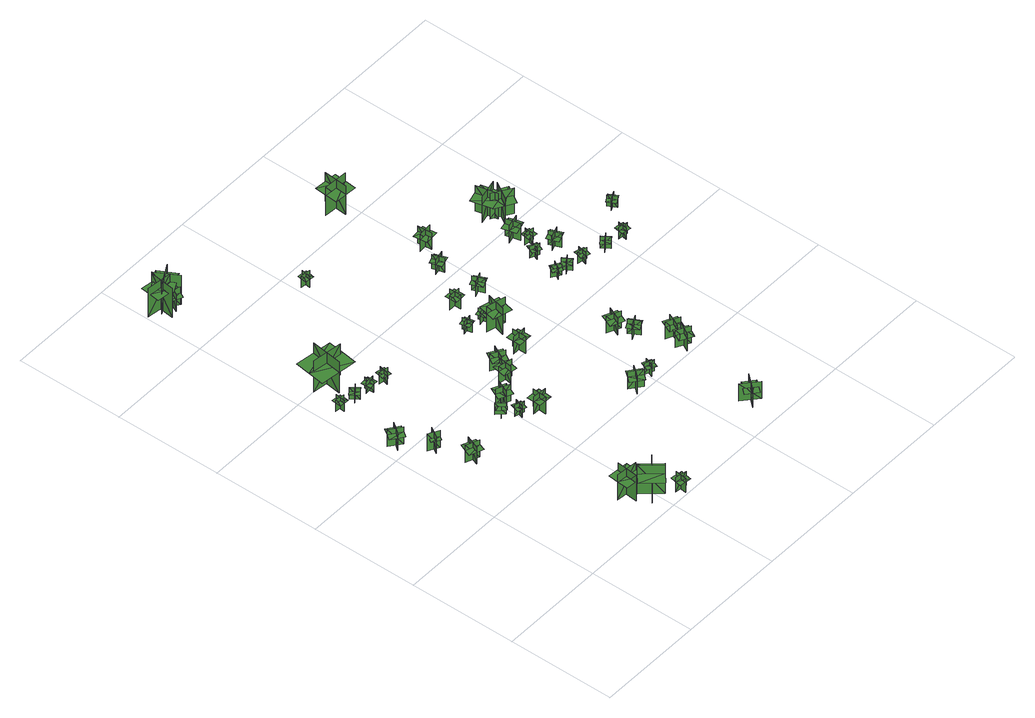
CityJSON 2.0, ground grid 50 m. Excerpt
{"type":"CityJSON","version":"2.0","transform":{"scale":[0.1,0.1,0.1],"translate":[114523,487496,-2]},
"CityObjects":{
"tree1":{"type":"SolitaryVegetationObject","geometry":[{"type":"MultiSurface","lod":"1","boundaries":[[[0,1,2]],[[0,2,3]],[[4,5,6]],[[4,6,7]],[[8,9,10]],[[8,10,11]],[[8,11,12]],[[8,12,13]]]}]},
"tree2":{"type":"SolitaryVegetationObject","geometry":[{"type":"MultiSurface","lod":"1","boundaries":[[[14,15,16]],[[14,16,17]],[[18,19,20]],[[18,20,21]],[[22,23,24]],[[22,24,25]],[[22,25,26]],[[22,26,27]]]}]},
"tree3":{"type":"SolitaryVegetationObject","geometry":[{"type":"MultiSurface","lod":"1","boundaries":[[[28,29,30]],[[28,30,31]],[[32,33,34]],[[32,34,35]],[[36,37,38]],[[36,38,39]],[[36,39,40]],[[36,40,41]]]}]},
"tree4":{"type":"SolitaryVegetationObject","geometry":[{"type":"MultiSurface","lod":"1","boundaries":[[[42,43,44]],[[42,44,45]],[[46,47,48]],[[46,48,49]],[[50,51,52]],[[50,52,53]],[[50,53,54]],[[50,54,55]]]}]},
"tree5":{"type":"SolitaryVegetationObject","geometry":[{"type":"MultiSurface","lod":"1","boundaries":[[[56,57,58]],[[56,58,59]],[[60,61,62]],[[60,62,63]],[[64,65,66]],[[64,66,67]],[[64,67,68]],[[64,68,69]]]}]},
"tree6":{"type":"SolitaryVegetationObject","geometry":[{"type":"MultiSurface","lod":"1","boundaries":[[[70,71,72]],[[70,72,73]],[[74,75,76]],[[74,76,77]],[[78,79,80]],[[78,80,81]],[[78,81,82]],[[78,82,83]]]}]},
"tree7":{"type":"SolitaryVegetationObject","geometry":[{"type":"MultiSurface","lod":"1","boundaries":[[[84,85,86]],[[84,86,87]],[[88,89,90]],[[88,90,91]],[[92,93,94]],[[92,94,95]],[[92,95,96]],[[92,96,97]]]}]},
"tree8":{"type":"SolitaryVegetationObject","geometry":[{"type":"MultiSurface","lod":"1","boundaries":[[[98,99,100]],[[98,100,101]],[[102,103,104]],[[102,104,105]],[[106,107,108]],[[106,108,109]],[[106,109,110]],[[106,110,111]]]}]},
"tree9":{"type":"SolitaryVegetationObject","geometry":[{"type":"MultiSurface","lod":"1","boundaries":[[[112,113,114]],[[112,114,115]],[[116,117,118]],[[116,118,119]],[[120,121,122]],[[120,122,123]],[[120,123,124]],[[120,124,125]]]}]},
"tree10":{"type":"SolitaryVegetationObject","geometry":[{"type":"MultiSurface","lod":"1","boundaries":[[[126,127,128]],[[126,128,129]],[[130,131,132]],[[130,132,133]],[[134,135,136]],[[134,136,137]],[[134,137,138]],[[134,138,139]]]}]},
"tree11":{"type":"SolitaryVegetationObject","geometry":[{"type":"MultiSurface","lod":"1","boundaries":[[[140,141,142]],[[140,142,143]],[[144,145,146]],[[144,146,147]],[[148,149,150]],[[148,150,151]],[[148,151,152]],[[148,152,153]]]}]},
"tree12":{"type":"SolitaryVegetationObject","geometry":[{"type":"MultiSurface","lod":"1","boundaries":[[[154,155,156]],[[154,156,157]],[[158,159,160]],[[158,160,161]],[[162,163,164]],[[162,164,165]],[[162,165,166]],[[162,166,167]]]}]},
"tree13":{"type":"SolitaryVegetationObject","geometry":[{"type":"MultiSurface","lod":"1","boundaries":[[[168,169,170]],[[168,170,171]],[[172,173,174]],[[172,174,175]],[[176,177,178]],[[176,178,179]],[[176,180,181]],[[176,181,177]]]}]},
"tree14":{"type":"SolitaryVegetationObject","geometry":[{"type":"MultiSurface","lod":"1","boundaries":[[[182,183,184]],[[182,184,185]],[[186,187,188]],[[186,188,189]],[[190,191,192]],[[190,192,193]],[[190,193,194]],[[190,194,195]]]}]},
"tree15":{"type":"SolitaryVegetationObject","geometry":[{"type":"MultiSurface","lod":"1","boundaries":[[[196,197,198]],[[196,198,199]],[[200,201,202]],[[200,202,203]],[[204,205,206]],[[204,206,207]],[[204,208,209]],[[204,209,205]]]}]},
"tree16":{"type":"SolitaryVegetationObject","geometry":[{"type":"MultiSurface","lod":"1","boundaries":[[[210,211,212]],[[210,212,213]],[[214,215,216]],[[214,216,217]],[[218,219,220]],[[218,220,221]],[[218,221,222]],[[218,222,223]]]}]},
"tree17":{"type":"SolitaryVegetationObject","geometry":[{"type":"MultiSurface","lod":"1","boundaries":[[[224,225,226]],[[224,226,227]],[[228,229,230]],[[228,230,231]],[[232,233,234]],[[232,234,235]],[[232,236,237]],[[232,237,233]]]}]},
"tree18":{"type":"SolitaryVegetationObject","geometry":[{"type":"MultiSurface","lod":"1","boundaries":[[[238,239,240]],[[238,240,241]],[[242,243,244]],[[242,244,245]],[[246,247,248]],[[246,248,249]],[[246,249,250]],[[246,250,251]]]}]},
"tree19":{"type":"SolitaryVegetationObject","geometry":[{"type":"MultiSurface","lod":"1","boundaries":[[[252,253,254]],[[252,254,255]],[[256,257,258]],[[256,258,259]],[[260,261,262]],[[260,262,263]],[[260,263,264]],[[260,264,265]]]}]},
"tree20":{"type":"SolitaryVegetationObject","geometry":[{"type":"MultiSurface","lod":"1","boundaries":[[[266,267,268]],[[266,268,269]],[[270,271,272]],[[270,272,273]],[[274,275,276]],[[274,276,277]],[[274,277,278]],[[274,278,279]]]}]},
"tree21":{"type":"SolitaryVegetationObject","geometry":[{"type":"MultiSurface","lod":"1","boundaries":[[[280,281,282]],[[280,282,283]],[[284,285,286]],[[284,286,287]],[[288,289,290]],[[288,290,291]],[[288,291,292]],[[288,292,293]]]}]},
"tree22":{"type":"SolitaryVegetationObject","geometry":[{"type":"MultiSurface","lod":"1","boundaries":[[[294,295,296]],[[294,296,297]],[[298,299,300]],[[298,300,301]],[[302,303,304]],[[302,304,305]],[[302,305,306]],[[302,306,307]]]}]},
"tree23":{"type":"SolitaryVegetationObject","geometry":[{"type":"MultiSurface","lod":"1","boundaries":[[[308,309,310]],[[308,310,311]],[[312,313,314]],[[312,314,315]],[[316,317,318]],[[316,318,319]],[[316,319,320]],[[316,320,321]]]}]},
"tree24":{"type":"SolitaryVegetationObject","geometry":[{"type":"MultiSurface","lod":"1","boundaries":[[[322,323,324]],[[322,324,325]],[[326,327,328]],[[326,328,329]],[[330,331,332]],[[330,332,333]],[[330,333,334]],[[330,334,335]]]}]},
"tree25":{"type":"SolitaryVegetationObject","geometry":[{"type":"MultiSurface","lod":"1","boundaries":[[[336,337,338]],[[336,338,339]],[[340,341,342]],[[340,342,343]],[[344,345,346]],[[344,346,347]],[[344,347,348]],[[344,348,349]]]}]},
"tree26":{"type":"SolitaryVegetationObject","geometry":[{"type":"MultiSurface","lod":"1","boundaries":[[[350,351,352]],[[350,352,353]],[[354,355,356]],[[354,356,357]],[[358,359,360]],[[358,360,361]],[[358,361,362]],[[358,362,363]]]}]},
"tree27":{"type":"SolitaryVegetationObject","geometry":[{"type":"MultiSurface","lod":"1","boundaries":[[[364,365,366]],[[364,366,367]],[[368,369,370]],[[368,370,371]],[[372,373,374]],[[372,374,375]],[[372,375,376]],[[372,376,377]]]}]},
"tree28":{"type":"SolitaryVegetationObject","geometry":[{"type":"MultiSurface","lod":"1","boundaries":[[[378,379,380]],[[378,380,381]],[[382,383,384]],[[382,384,385]],[[386,387,388]],[[386,388,389]],[[386,389,390]],[[386,390,391]]]}]},
"tree29":{"type":"SolitaryVegetationObject","geometry":[{"type":"MultiSurface","lod":"1","boundaries":[[[392,393,394]],[[392,394,395]],[[396,397,398]],[[396,398,399]],[[400,401,402]],[[400,402,403]],[[400,403,404]],[[400,404,405]]]}]},
"tree30":{"type":"SolitaryVegetationObject","geometry":[{"type":"MultiSurface","lod":"1","boundaries":[[[406,407,408]],[[406,408,409]],[[410,411,412]],[[410,412,413]],[[414,415,416]],[[414,416,417]],[[414,417,418]],[[414,418,419]]]}]},
"tree31":{"type":"SolitaryVegetationObject","geometry":[{"type":"MultiSurface","lod":"1","boundaries":[[[420,421,422]],[[420,422,423]],[[424,425,426]],[[424,426,427]],[[428,429,430]],[[428,430,431]],[[428,431,432]],[[428,432,433]]]}]},
"tree32":{"type":"SolitaryVegetationObject","geometry":[{"type":"MultiSurface","lod":"1","boundaries":[[[434,435,436]],[[434,436,437]],[[438,439,440]],[[438,440,441]],[[442,443,444]],[[442,444,445]],[[442,445,446]],[[442,446,447]]]}]},
"tree33":{"type":"SolitaryVegetationObject","geometry":[{"type":"MultiSurface","lod":"1","boundaries":[[[448,449,450]],[[448,450,451]],[[452,453,454]],[[452,454,455]],[[456,457,458]],[[456,458,459]],[[456,459,460]],[[456,460,461]]]}]},
"tree34":{"type":"SolitaryVegetationObject","geometry":[{"type":"MultiSurface","lod":"1","boundaries":[[[462,463,464]],[[462,464,465]],[[466,467,468]],[[466,468,469]],[[470,471,472]],[[470,472,473]],[[470,473,474]],[[470,474,475]]]}]},
"tree35":{"type":"SolitaryVegetationObject","geometry":[{"type":"MultiSurface","lod":"1","boundaries":[[[476,477,478]],[[476,478,479]],[[480,481,482]],[[480,482,483]],[[484,485,486]],[[484,486,487]],[[484,487,488]],[[484,488,489]]]}]},
"tree36":{"type":"SolitaryVegetationObject","geometry":[{"type":"MultiSurface","lod":"1","boundaries":[[[490,491,492]],[[490,492,493]],[[494,495,496]],[[494,496,497]],[[498,499,500]],[[498,500,501]],[[498,501,502]],[[498,502,503]]]}]},
"tree37":{"type":"SolitaryVegetationObject","geometry":[{"type":"MultiSurface","lod":"1","boundaries":[[[504,505,506]],[[504,506,507]],[[508,509,510]],[[508,510,511]],[[512,513,514]],[[512,514,515]],[[512,515,516]],[[512,516,517]]]}]},
"tree38":{"type":"SolitaryVegetationObject","geometry":[{"type":"MultiSurface","lod":"1","boundaries":[[[518,519,520]],[[518,520,521]],[[522,523,524]],[[522,524,525]],[[526,527,528]],[[526,528,529]],[[526,529,530]],[[526,530,531]]]}]},
"tree39":{"type":"SolitaryVegetationObject","geometry":[{"type":"MultiSurface","lod":"1","boundaries":[[[532,533,534]],[[532,534,535]],[[536,537,538]],[[536,538,539]],[[540,541,542]],[[540,542,543]],[[540,543,544]],[[540,544,545]]]}]},
"tree40":{"type":"SolitaryVegetationObject","geometry":[{"type":"MultiSurface","lod":"1","boundaries":[[[546,547,548]],[[546,548,549]],[[550,551,552]],[[550,552,553]],[[554,555,556]],[[554,556,557]],[[554,557,558]],[[554,558,559]]]}]},
"tree41":{"type":"SolitaryVegetationObject","geometry":[{"type":"MultiSurface","lod":"1","boundaries":[[[560,561,562]],[[560,562,563]],[[564,565,566]],[[564,566,567]],[[568,569,570]],[[568,570,571]],[[568,571,572]],[[568,572,573]]]}]},
"tree42":{"type":"SolitaryVegetationObject","geometry":[{"type":"MultiSurface","lod":"1","boundaries":[[[574,575,576]],[[574,576,577]],[[578,579,580]],[[578,580,581]],[[582,583,584]],[[582,584,585]],[[582,585,586]],[[582,586,587]]]}]},
"tree43":{"type":"SolitaryVegetationObject","geometry":[{"type":"MultiSurface","lod":"1","boundaries":[[[588,589,590]],[[588,590,591]],[[592,593,594]],[[592,594,595]],[[596,597,598]],[[596,598,599]],[[596,599,600]],[[596,600,601]]]}]},
"tree44":{"type":"SolitaryVegetationObject","geometry":[{"type":"MultiSurface","lod":"1","boundaries":[[[602,603,604]],[[602,604,605]],[[606,607,608]],[[606,608,609]],[[610,611,612]],[[610,612,613]],[[610,613,614]],[[610,614,615]]]}]},
"tree45":{"type":"SolitaryVegetationObject","geometry":[{"type":"MultiSurface","lod":"1","boundaries":[[[616,617,618]],[[616,618,619]],[[620,621,622]],[[620,622,623]],[[624,625,626]],[[624,626,627]],[[624,627,628]],[[624,628,629]]]}]},
"tree46":{"type":"SolitaryVegetationObject","geometry":[{"type":"MultiSurface","lod":"1","boundaries":[[[630,631,632]],[[630,632,633]],[[634,635,636]],[[634,636,637]],[[638,639,640]],[[638,640,641]],[[638,641,642]],[[638,642,643]]]}]},
"tree47":{"type":"SolitaryVegetationObject","geometry":[{"type":"MultiSurface","lod":"1","boundaries":[[[644,645,646]],[[644,646,647]],[[648,649,650]],[[648,650,651]],[[652,653,654]],[[652,654,655]],[[652,655,656]],[[652,656,657]]]}]},
"tree48":{"type":"SolitaryVegetationObject","geometry":[{"type":"MultiSurface","lod":"1","boundaries":[[[658,659,660]],[[658,660,661]],[[662,663,664]],[[662,664,665]],[[666,667,668]],[[666,668,669]],[[666,669,670]],[[666,670,671]]]}]},
"tree49":{"type":"SolitaryVegetationObject","geometry":[{"type":"MultiSurface","lod":"1","boundaries":[[[672,673,674]],[[672,674,675]],[[676,677,678]],[[676,678,679]],[[680,681,682]],[[680,682,683]],[[680,683,684]],[[680,684,685]]]}]}
},
"vertices":[
[49,1032,10],[88,1085,10],[88,1085,102],[49,1032,102],[93,1038,10],[39,1077,10],[39,1077,102],[93,1038,102],[93,1038,77],[112,1065,77],[58,1104,77],[39,1077,77],[20,1050,77],[73,1011,77],
[131,904,11],[159,950,11],[159,950,104],[131,904,104],[166,913,11],[166,913,104],[120,940,104],[120,940,11],[164,914,74],[176,933,74],[139,955,74],[127,936,74],[116,916,74],[153,894,74],
[183,740,14],[206,802,14],[206,802,106],[183,740,106],[223,758,14],[161,781,14],[161,781,106],[223,758,106],[223,758,81],[235,789,81],[173,812,81],[161,781,81],[150,750,81],[212,727,81],
[434,228,9],[425,129,9],[425,129,147],[434,228,147],[382,186,9],[482,177,9],[482,177,147],[382,186,147],[382,186,108],[378,136,108],[477,127,108],[482,177,108],[486,226,108],[387,235,108],
[109,1355,10],[65,1360,10],[65,1360,71],[109,1355,71],[91,1378,10],[86,1334,10],[86,1334,71],[91,1378,71],[91,1378,54],[69,1381,54],[64,1337,54],[86,1334,54],[108,1332,54],[113,1376,54],
[457,72,9],[541,144,9],[541,144,163],[457,72,163],[530,66,9],[458,150,9],[458,150,163],[530,66,163],[530,66,119],[572,102,119],[501,186,119],[458,150,119],[416,114,119],[488,30,119],
[149,1332,10],[184,1359,10],[184,1359,71],[149,1332,71],[178,1328,10],[152,1363,10],[152,1363,71],[178,1328,71],[178,1328,54],[196,1341,54],[169,1377,54],[152,1363,54],[134,1350,54],[160,1315,54],
[595,64,6],[586,10,6],[586,10,83],[595,64,83],[565,43,6],[620,34,6],[620,34,83],[565,43,83],[565,43,61],[561,16,61],[615,7,61],[620,34,61],[624,61,61],[570,70,61],
[152,1415,11],[152,1415,181],[172,1561,181],[172,1561,11],[93,1496,11],[93,1496,181],[234,1476,181],[234,1476,11],[71,1499,126],[61,1426,126],[236,1402,126],[246,1475,126],[256,1548,126],[82,1572,126],
[219,1331,11],[263,1334,11],[263,1334,72],[219,1331,72],[241,1312,11],[238,1356,11],[238,1356,72],[241,1312,72],[241,1312,55],[263,1313,55],[260,1357,55],[238,1356,55],[215,1354,55],[219,1310,55],
[310,1301,12],[320,1345,12],[320,1345,74],[310,1301,74],[335,1317,12],[292,1327,12],[292,1327,74],[335,1317,74],[335,1317,57],[340,1339,57],[297,1348,57],[292,1327,57],[287,1305,57],[330,1295,57],
[477,832,12],[447,865,12],[447,865,73],[477,832,73],[479,861,12],[446,832,12],[446,832,73],[479,861,73],[479,861,56],[464,878,56],[431,848,56],[446,832,56],[461,815,56],[494,845,56],
[4,2264,16],[121,2248,16],[121,2248,173],[4,2264,173],[62,2190,16],[77,2307,16],[77,2307,173],[62,2190,173],[14,2262,133],[121,2248,133],[128,2294,133],[20,2309,133],[8,2216,133],[115,2202,133],
[489,798,12],[531,784,12],[531,784,73],[489,798,73],[502,771,12],[516,814,12],[516,814,73],[502,771,73],[502,771,56],[523,765,56],[537,807,56],[516,814,56],[494,820,56],[481,778,56],
[88,2191,28],[113,2242,28],[113,2242,123],[88,2191,123],[130,2205,28],[78,2230,28],[78,2230,123],[130,2205,123],[130,2205,92],[78,2230,92],[65,2202,92],[116,2177,92],[143,2233,92],[92,2258,92],
[487,895,11],[547,867,11],[547,867,103],[487,895,103],[502,854,11],[530,914,11],[530,914,103],[502,854,103],[502,854,77],[532,840,77],[560,900,77],[530,914,77],[500,928,77],[472,868,77],
[50,2233,19],[154,2290,19],[154,2290,175],[50,2233,175],[140,2208,19],[83,2311,19],[83,2311,175],[140,2208,175],[59,2238,135],[154,2290,135],[131,2331,135],[37,2279,135],[81,2197,135],[176,2249,135],
[581,781,11],[578,714,11],[578,714,103],[581,781,103],[548,751,11],[614,748,11],[614,748,103],[548,751,103],[548,751,77],[546,718,77],[613,715,77],[614,748,77],[616,781,77],[549,784,77],
[622,930,11],[634,995,11],[634,995,103],[622,930,103],[659,954,11],[593,967,11],[593,967,103],[659,954,103],[659,954,77],[665,987,77],[600,999,77],[593,967,77],[587,934,77],[652,922,77],
[641,994,11],[673,1052,11],[673,1052,103],[641,994,103],[683,1005,11],[626,1038,11],[626,1038,103],[683,1005,103],[683,1005,78],[700,1034,78],[642,1067,78],[626,1038,78],[609,1009,78],[667,977,78],
[936,562,10],[895,510,10],[895,510,102],[936,562,102],[892,557,10],[944,516,10],[944,516,102],[892,557,102],[892,557,76],[871,531,76],[923,490,76],[944,516,76],[965,542,76],[912,584,76],
[792,1059,11],[791,993,11],[791,993,104],[792,1059,104],[760,1028,11],[826,1028,11],[826,1028,104],[760,1028,104],[760,1028,78],[760,995,78],[826,995,78],[826,1028,78],[826,1061,78],[760,1062,78],
[561,1902,15],[517,1907,15],[517,1907,77],[561,1902,77],[543,1925,15],[537,1881,15],[537,1881,77],[543,1925,77],[543,1925,60],[521,1928,60],[515,1884,60],[537,1881,60],[559,1878,60],[565,1922,60],
[740,1272,12],[748,1229,12],[748,1229,74],[740,1272,74],[723,1248,12],[767,1256,12],[767,1256,74],[723,1248,74],[723,1248,57],[727,1226,57],[771,1234,57],[767,1256,57],[762,1278,57],[719,1269,57],
[1021,567,13],[1005,526,13],[1005,526,74],[1021,567,74],[994,555,13],[1035,539,13],[1035,539,74],[994,555,74],[994,555,57],[986,534,57],[1027,518,57],[1035,539,57],[1043,560,57],[1002,576,57],
[819,1131,10],[842,1220,10],[842,1220,150],[819,1131,150],[877,1166,10],[788,1188,10],[788,1188,150],[877,1166,150],[877,1166,113],[888,1209,113],[798,1231,113],[788,1188,113],[777,1145,113],[866,1123,113],
[1122,110,11],[1184,180,11],[1184,180,104],[1122,110,104],[1184,114,11],[1184,114,104],[1115,176,104],[1115,176,11],[1127,116,79],[1151,96,79],[1198,153,79],[1174,172,79],[1150,192,79],[1103,136,79],
[848,1244,11],[805,1235,11],[805,1235,73],[848,1244,73],[823,1260,11],[833,1217,11],[833,1217,73],[823,1260,73],[823,1260,55],[802,1255,55],[811,1212,55],[833,1217,55],[854,1222,55],[845,1265,55],
[848,1379,11],[793,1379,11],[793,1379,88],[848,1379,88],[822,1405,11],[823,1350,11],[823,1350,88],[822,1405,88],[822,1405,67],[794,1405,67],[795,1349,67],[823,1350,67],[850,1350,67],[850,1405,67],
[968,1371,11],[917,1350,11],[917,1350,87],[968,1371,87],[934,1385,11],[955,1334,11],[955,1334,87],[934,1385,87],[934,1385,66],[909,1375,66],[930,1323,66],[955,1334,66],[981,1344,66],[960,1395,66],
[1101,780,11],[1127,840,11],[1127,840,103],[1101,780,103],[1142,796,11],[1081,822,11],[1081,822,103],[1142,796,103],[1142,796,77],[1155,826,77],[1094,852,77],[1081,822,77],[1068,791,77],[1129,765,77],
[1169,746,11],[1120,720,11],[1120,720,88],[1169,746,88],[1134,757,11],[1160,708,11],[1160,708,88],[1134,757,88],[1134,757,66],[1109,744,66],[1136,695,66],[1160,708,66],[1184,721,66],[1158,770,66],
[1251,530,10],[1193,562,10],[1193,562,102],[1251,530,102],[1239,573,10],[1207,514,10],[1207,514,102],[1239,573,102],[1239,573,76],[1210,589,76],[1178,530,76],[1207,514,76],[1237,499,76],[1268,557,76],
[913,1549,10],[966,1564,10],[966,1564,87],[913,1549,87],[945,1531,10],[930,1584,10],[930,1584,87],[945,1531,87],[945,1531,65],[972,1539,65],[956,1592,65],[930,1584,65],[903,1576,65],[919,1523,65],
[1265,595,10],[1205,623,10],[1205,623,102],[1265,595,102],[1250,637,10],[1222,577,10],[1222,577,102],[1250,637,102],[1250,637,76],[1220,651,76],[1192,590,76],[1222,577,76],[1252,563,76],[1280,623,76],
[1009,1649,14],[1003,1715,14],[1003,1715,106],[1009,1649,106],[1038,1683,14],[972,1677,14],[972,1677,106],[1038,1683,106],[1038,1683,80],[1034,1716,80],[968,1710,80],[972,1677,80],[975,1644,80],[1041,1650,80],
[1194,1159,13],[1218,1196,13],[1218,1196,74],[1194,1159,74],[1223,1165,13],[1185,1189,13],[1185,1189,74],[1223,1165,74],[1223,1165,57],[1235,1184,57],[1197,1207,57],[1185,1189,57],[1174,1170,57],[1211,1146,57],
[949,2038,12],[957,2149,12],[957,2149,166],[949,2038,166],[1005,2086,12],[895,2094,12],[895,2094,166],[1005,2086,166],[1005,2086,123],[1009,2141,123],[899,2149,123],[895,2094,123],[891,2039,123],[1001,2031,123],
[1276,1180,12],[1239,1156,12],[1239,1156,74],[1276,1180,74],[1248,1187,12],[1272,1149,12],[1272,1149,74],[1248,1187,74],[1248,1187,56],[1229,1174,56],[1253,1137,56],[1272,1149,56],[1290,1161,56],[1266,1199,56],
[1218,1322,13],[1259,1305,13],[1259,1305,75],[1218,1322,75],[1229,1294,13],[1246,1335,13],[1246,1335,75],[1229,1294,75],[1229,1294,58],[1250,1286,58],[1267,1327,58],[1246,1335,58],[1226,1344,58],[1209,1303,58],
[1332,1133,12],[1343,1176,12],[1343,1176,73],[1332,1133,73],[1358,1148,12],[1315,1159,12],[1315,1159,73],[1358,1148,73],[1358,1148,56],[1363,1169,56],[1320,1180,56],[1315,1159,56],[1310,1137,56],[1352,1126,56],
[1257,1480,10],[1274,1415,10],[1274,1415,102],[1257,1480,102],[1235,1441,10],[1299,1458,10],[1299,1458,102],[1235,1441,102],[1235,1441,76],[1243,1409,76],[1307,1426,76],[1299,1458,76],[1290,1490,76],[1226,1474,76],
[1286,1363,9],[1292,1407,9],[1292,1407,71],[1286,1363,71],[1310,1381,9],[1266,1387,9],[1266,1387,71],[1310,1381,71],[1310,1381,54],[1312,1403,54],[1269,1409,54],[1266,1387,54],[1263,1365,54],[1307,1359,54],
[1325,1317,11],[1344,1265,11],[1344,1265,88],[1325,1317,88],[1309,1283,11],[1361,1303,11],[1361,1303,88],[1309,1283,88],[1309,1283,66],[1319,1257,66],[1371,1277,66],[1361,1303,66],[1351,1328,66],[1300,1309,66],
[1256,1597,10],[1352,1620,10],[1352,1620,149],[1256,1597,149],[1312,1562,10],[1289,1659,10],[1289,1659,149],[1312,1562,149],[1312,1562,110],[1360,1574,110],[1337,1670,110],[1289,1659,110],[1240,1647,110],[1264,1550,110],
[1468,1143,11],[1432,1117,11],[1432,1117,73],[1468,1143,73],[1439,1147,11],[1465,1112,11],[1465,1112,73],[1439,1147,73],[1439,1147,55],[1421,1134,55],[1447,1099,55],[1465,1112,55],[1483,1125,55],[1457,1161,55],
[1292,1586,9],[1377,1534,9],[1377,1534,147],[1292,1586,147],[1307,1521,9],[1359,1606,9],[1359,1606,147],[1307,1521,147],[1307,1521,109],[1349,1495,109],[1401,1580,109],[1359,1606,109],[1316,1632,109],[1264,1547,109],
[1526,1123,10],[1570,1117,10],[1570,1117,72],[1526,1123,72],[1543,1099,10],[1550,1143,10],[1550,1143,72],[1543,1099,72],[1543,1099,55],[1565,1096,55],[1572,1140,55],[1550,1143,55],[1528,1147,55],[1521,1103,55],
[1631,1248,11],[1670,1269,11],[1670,1269,72],[1631,1248,72],[1659,1239,11],[1639,1278,11],[1639,1278,72],[1659,1239,72],[1659,1239,55],[1679,1250,55],[1658,1289,55],[1639,1278,55],[1619,1268,55],[1640,1229,55]
]}
